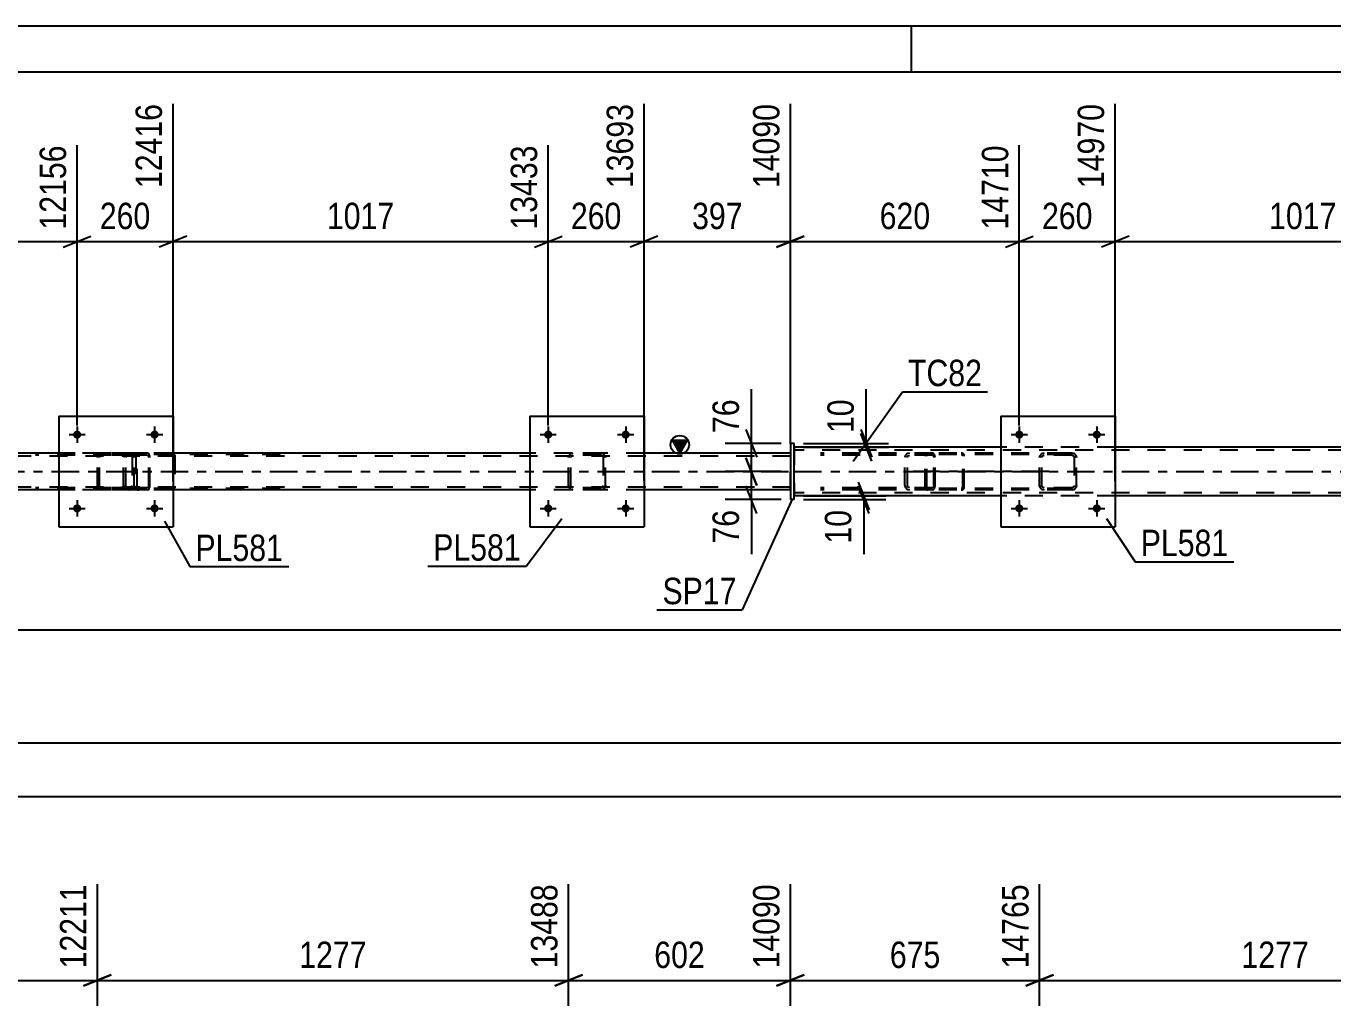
# Model space of a CAD drawing. Header units: millimetres. Extents: x 0 to 841, y 0 to 594.
# Drawn here: x 535 to 676.7, y 488.6 to 594 of the extents above; entities that cross this region are included whole.
import ezdxf

# ---------------------------------------------------------------- set-up
doc = ezdxf.new("R2010")
doc.units = ezdxf.units.MM
doc.linetypes.add('DXK_LINE_DOT2', pattern=[3.9198, 1.9599, -1.9599])
doc.linetypes.add('DXK_LINE_DOT3', pattern=[5.9187, 2.979, -0.9799, 0.9799, -0.9799])
doc.styles.add('Arial Narrow', font='ARIALN.TTF', dxfattribs={"height": 0.2})

# ---------------------------------------------------------------- blocks, each defined once
blk = doc.blocks.new('Unknown-318889060-1133')
at = {"color": 5, "linetype": 'Continuous'}
for p, q in [((841, 594), (0, 594)), ((631, 589), (631, 594)), ((836, 589), (5, 589))]:
    blk.add_line(p, q, dxfattribs=at)
blk = doc.blocks.new('Part-318889060-5951 - 5912')
at = {"color": 2, "linetype": 'Continuous'}
for p, q in [((618.27, 548.73), (617.87, 548.73)), ((617.87, 548.73), (617.87, 542.65)), ((618.27, 542.65), (618.27, 548.73)), ((618.27, 542.65), (617.87, 542.65))]:
    blk.add_line(p, q, dxfattribs=at)
blk = doc.blocks.new('Part-318889060-5919 - 5912')
at = {"linetype": 'Continuous'}
blk.add_hatch(color=2, dxfattribs=at).paths.add_polyline_path([(605.87, 547.69), (605.07, 549.09), (606.67, 549.09)])
at = {"color": 2, "linetype": 'Continuous'}
for p, q in [((605.87, 547.69), (605.07, 549.09)), ((605.07, 549.09), (606.67, 549.09)), ((606.67, 549.09), (605.87, 547.69)), ((538.52, 547.69), (499.84, 547.69)), ((589.6, 547.69), (550.92, 547.69)), ((617.87, 547.69), (602, 547.69)), ((538.52, 543.69), (499.84, 543.69)), ((589.6, 543.69), (550.92, 543.69)), ((617.87, 543.69), (602, 543.69))]:
    blk.add_line(p, q, dxfattribs=at)
at = {"color": 7, "linetype": 'DXK_LINE_DOT2'}
for p, q in [((617.87, 547.37), (111.6, 547.37)), ((550.92, 547.69), (538.52, 547.69)), ((602, 547.69), (589.6, 547.69)), ((617.87, 543.69), (617.87, 547.69)), ((617.87, 544.01), (111.6, 544.01)), ((550.92, 543.69), (538.52, 543.69)), ((602, 543.69), (589.6, 543.69))]:
    blk.add_line(p, q, dxfattribs=at)
at = {"color": 7, "linetype": 'DXK_LINE_DOT3'}
blk.add_line((111.6, 545.69), (617.87, 545.69), dxfattribs=at)
at = {"color": 2, "linetype": 'Continuous'}
blk.add_circle((605.87, 548.59), 1, dxfattribs=at)
blk = doc.blocks.new('Part-318889060-5956 - 5912')
at = {"color": 2, "linetype": 'Continuous'}
for p, q in [((640.68, 548.33), (618.27, 548.33)), ((691.76, 548.33), (653.08, 548.33)), ((716.12, 548.33), (704.16, 548.33)), ((742.84, 548.33), (725.63, 548.33)), ((776.14, 548.33), (755.24, 548.33)), ((640.68, 543.05), (618.27, 543.05)), ((691.76, 543.05), (653.08, 543.05)), ((716.08, 543.05), (704.16, 543.05)), ((742.84, 543.05), (724.86, 543.05)), ((776.14, 543.05), (755.24, 543.05))]:
    blk.add_line(p, q, dxfattribs=at)
at = {"color": 7, "linetype": 'DXK_LINE_DOT2'}
for p, q in [((618.27, 548.33), (618.27, 543.05)), ((776.14, 548.01), (618.27, 548.01)), ((653.08, 548.33), (640.68, 548.33)), ((704.16, 548.33), (691.76, 548.33)), ((725.63, 548.33), (716.12, 548.33)), ((755.24, 548.33), (742.84, 548.33)), ((776.14, 543.05), (776.14, 548.33)), ((776.14, 548.33), (776.14, 548.33)), ((776.14, 548.33), (776.14, 543.05)), ((776.14, 548.33), (776.14, 548.33)), ((776.14, 548.01), (776.14, 548.01)), ((776.14, 543.37), (618.27, 543.37)), ((653.08, 543.05), (640.68, 543.05)), ((704.16, 543.05), (691.76, 543.05)), ((724.86, 543.05), (716.08, 543.05)), ((755.24, 543.05), (742.84, 543.05)), ((776.14, 543.37), (776.14, 543.37)), ((776.14, 543.05), (776.14, 543.05)), ((776.14, 543.05), (776.14, 543.05))]:
    blk.add_line(p, q, dxfattribs=at)
at = {"color": 7, "linetype": 'DXK_LINE_DOT3'}
blk.add_line((618.27, 545.69), (776.14, 545.69), dxfattribs=at)
blk = doc.blocks.new('Bolt-318889060-6042 - 5912')
at = {"linetype": 'Continuous'}
for points in [[(540.96, 541.69, -1), (540.08, 541.69, -1)], [(549.36, 541.69, -1), (548.48, 541.69, -1)]]:
    blk.add_hatch(color=1, dxfattribs=at).paths.add_polyline_path(points)
at = {"color": 1, "linetype": 'Continuous'}
for p, q in [((539.64, 541.69), (541.4, 541.69)), ((540.52, 542.57), (540.52, 540.81)), ((548.04, 541.69), (549.8, 541.69)), ((548.92, 542.57), (548.92, 540.81))]:
    blk.add_line(p, q, dxfattribs=at)
blk = doc.blocks.new('Bolt-318889060-6035 - 5912')
at = {"linetype": 'Continuous'}
for points in [[(643.12, 549.69, -1), (642.24, 549.69, -1)], [(651.52, 549.69, -1), (650.64, 549.69, -1)]]:
    blk.add_hatch(color=1, dxfattribs=at).paths.add_polyline_path(points)
at = {"color": 1, "linetype": 'Continuous'}
for p, q in [((642.68, 550.57), (642.68, 548.81)), ((651.08, 550.57), (651.08, 548.81)), ((641.8, 549.69), (643.56, 549.69)), ((650.2, 549.69), (651.96, 549.69))]:
    blk.add_line(p, q, dxfattribs=at)
blk = doc.blocks.new('Bolt-318889060-6036 - 5912')
at = {"linetype": 'Continuous'}
for points in [[(643.12, 541.69, -1), (642.24, 541.69, -1)], [(651.52, 541.69, -1), (650.64, 541.69, -1)]]:
    blk.add_hatch(color=1, dxfattribs=at).paths.add_polyline_path(points)
at = {"color": 1, "linetype": 'Continuous'}
for p, q in [((641.8, 541.69), (643.56, 541.69)), ((642.68, 542.57), (642.68, 540.81)), ((650.2, 541.69), (651.96, 541.69)), ((651.08, 542.57), (651.08, 540.81))]:
    blk.add_line(p, q, dxfattribs=at)
blk = doc.blocks.new('Bolt-318889060-6037 - 5912')
at = {"linetype": 'Continuous'}
for points in [[(592.04, 549.69, -1), (591.16, 549.69, -1)], [(600.44, 549.69, -1), (599.56, 549.69, -1)]]:
    blk.add_hatch(color=1, dxfattribs=at).paths.add_polyline_path(points)
at = {"color": 1, "linetype": 'Continuous'}
for p, q in [((591.6, 550.57), (591.6, 548.81)), ((600, 550.57), (600, 548.81)), ((590.72, 549.69), (592.48, 549.69)), ((599.12, 549.69), (600.88, 549.69))]:
    blk.add_line(p, q, dxfattribs=at)
blk = doc.blocks.new('Bolt-318889060-6038 - 5912')
at = {"linetype": 'Continuous'}
for points in [[(592.04, 541.69, -1), (591.16, 541.69, -1)], [(600.44, 541.69, -1), (599.56, 541.69, -1)]]:
    blk.add_hatch(color=1, dxfattribs=at).paths.add_polyline_path(points)
at = {"color": 1, "linetype": 'Continuous'}
for p, q in [((590.72, 541.69), (592.48, 541.69)), ((591.6, 542.57), (591.6, 540.81)), ((599.12, 541.69), (600.88, 541.69)), ((600, 542.57), (600, 540.81))]:
    blk.add_line(p, q, dxfattribs=at)
blk = doc.blocks.new('Bolt-318889060-6041 - 5912')
at = {"linetype": 'Continuous'}
for points in [[(540.96, 549.69, -1), (540.08, 549.69, -1)], [(549.36, 549.69, -1), (548.48, 549.69, -1)]]:
    blk.add_hatch(color=1, dxfattribs=at).paths.add_polyline_path(points)
at = {"color": 1, "linetype": 'Continuous'}
for p, q in [((540.52, 550.57), (540.52, 548.81)), ((548.92, 550.57), (548.92, 548.81)), ((539.64, 549.69), (541.4, 549.69)), ((548.04, 549.69), (549.8, 549.69))]:
    blk.add_line(p, q, dxfattribs=at)
blk = doc.blocks.new('Part-318889060-6104 - 5912')
at = {"color": 2, "linetype": 'Continuous'}
for p, q in [((640.68, 551.69), (640.68, 539.69)), ((640.68, 551.69), (653.08, 551.69)), ((653.08, 551.69), (653.08, 539.69)), ((640.68, 539.69), (653.08, 539.69))]:
    blk.add_line(p, q, dxfattribs=at)
blk = doc.blocks.new('Part-318889060-6105 - 5912')
at = {"color": 7, "linetype": 'DXK_LINE_DOT2'}
for p, q in [((644.88, 547.21), (644.92, 547.39)), ((644.92, 547.39), (644.88, 547.21)), ((644.88, 544.17), (644.88, 547.21)), ((645.12, 547.21), (645.14, 547.3)), ((645.12, 544.17), (645.12, 547.21)), ((645.14, 547.3), (645.19, 547.38)), ((645.18, 547.65), (645.36, 547.69)), ((645.36, 547.69), (645.18, 547.65)), ((645.19, 547.38), (645.27, 547.43)), ((645.27, 547.43), (645.36, 547.45)), ((648.4, 547.69), (645.36, 547.69)), ((648.4, 547.45), (645.36, 547.45)), ((648.4, 547.69), (648.59, 547.65)), ((648.59, 547.65), (648.4, 547.69)), ((648.4, 547.45), (648.49, 547.43)), ((648.49, 547.43), (648.57, 547.38)), ((648.57, 547.38), (648.62, 547.3)), ((648.62, 547.3), (648.64, 547.21)), ((648.64, 547.21), (648.64, 544.17)), ((648.85, 547.39), (648.88, 547.21)), ((648.88, 547.21), (648.85, 547.39)), ((648.88, 544.17), (648.88, 547.21)), ((644.92, 543.99), (644.88, 544.17)), ((644.88, 544.17), (644.92, 543.99)), ((645.14, 544.08), (645.12, 544.17)), ((648.64, 544.17), (648.62, 544.08)), ((648.88, 544.17), (648.85, 543.99)), ((648.85, 543.99), (648.88, 544.17)), ((645.19, 544), (645.14, 544.08)), ((645.36, 543.69), (645.18, 543.73)), ((645.18, 543.73), (645.36, 543.69)), ((645.27, 543.95), (645.19, 544)), ((645.36, 543.93), (645.27, 543.95)), ((648.4, 543.93), (645.36, 543.93)), ((648.4, 543.69), (645.36, 543.69)), ((648.49, 543.95), (648.4, 543.93)), ((648.59, 543.73), (648.4, 543.69)), ((648.4, 543.69), (648.59, 543.73)), ((648.57, 544), (648.49, 543.95)), ((648.62, 544.08), (648.57, 544))]:
    blk.add_line(p, q, dxfattribs=at)
at = {"color": 7, "linetype": 'DXK_LINE_DOT3'}
blk.add_line((646.88, 545.69), (646.88, 545.69), dxfattribs=at)
at = {"color": 7, "linetype": 'DXK_LINE_DOT2'}
for centre, start, end in [((645.36, 547.21), 112.5, 157.5), ((645.36, 547.21), 112.5, 157.5), ((648.4, 547.21), 22.5, 67.5), ((648.4, 547.21), 22.5, 67.5), ((645.36, 544.17), 202.5, 247.5), ((645.36, 544.17), 202.5, 247.5), ((648.4, 544.17), 292.5, 337.5), ((648.4, 544.17), 292.5, 337.5)]:
    blk.add_arc(centre, 0.48, start, end, dxfattribs=at)
blk = doc.blocks.new('Part-318889060-6110 - 5912')
at = {"color": 2, "linetype": 'Continuous'}
for p, q in [((589.6, 551.69), (589.6, 539.69)), ((589.6, 551.69), (602, 551.69)), ((602, 551.69), (602, 539.69)), ((589.6, 539.69), (602, 539.69))]:
    blk.add_line(p, q, dxfattribs=at)
blk = doc.blocks.new('Part-318889060-6111 - 5912')
at = {"color": 7, "linetype": 'DXK_LINE_DOT2'}
for p, q in [((593.8, 547.21), (593.84, 547.39)), ((593.84, 547.39), (593.8, 547.21)), ((593.8, 544.17), (593.8, 547.21)), ((594.04, 547.21), (594.06, 547.3)), ((594.04, 544.17), (594.04, 547.21)), ((594.06, 547.3), (594.11, 547.38)), ((594.1, 547.65), (594.28, 547.69)), ((594.28, 547.69), (594.1, 547.65)), ((594.11, 547.38), (594.19, 547.43)), ((594.19, 547.43), (594.28, 547.45)), ((597.32, 547.69), (594.28, 547.69)), ((597.32, 547.45), (594.28, 547.45)), ((597.32, 547.69), (597.51, 547.65)), ((597.51, 547.65), (597.32, 547.69)), ((597.32, 547.45), (597.41, 547.43)), ((597.41, 547.43), (597.49, 547.38)), ((597.49, 547.38), (597.54, 547.3)), ((597.54, 547.3), (597.56, 547.21)), ((597.56, 547.21), (597.56, 544.17)), ((597.76, 547.39), (597.8, 547.21)), ((597.8, 547.21), (597.76, 547.39)), ((597.8, 544.17), (597.8, 547.21)), ((593.84, 543.99), (593.8, 544.17)), ((593.8, 544.17), (593.84, 543.99)), ((594.06, 544.08), (594.04, 544.17)), ((597.56, 544.17), (597.54, 544.08)), ((597.8, 544.17), (597.76, 543.99)), ((597.76, 543.99), (597.8, 544.17)), ((594.11, 544), (594.06, 544.08)), ((594.28, 543.69), (594.1, 543.73)), ((594.1, 543.73), (594.28, 543.69)), ((594.19, 543.95), (594.11, 544)), ((594.28, 543.93), (594.19, 543.95)), ((597.32, 543.93), (594.28, 543.93)), ((597.32, 543.69), (594.28, 543.69)), ((597.41, 543.95), (597.32, 543.93)), ((597.51, 543.73), (597.32, 543.69)), ((597.32, 543.69), (597.51, 543.73)), ((597.49, 544), (597.41, 543.95)), ((597.54, 544.08), (597.49, 544))]:
    blk.add_line(p, q, dxfattribs=at)
at = {"color": 7, "linetype": 'DXK_LINE_DOT3'}
blk.add_line((595.8, 545.69), (595.8, 545.69), dxfattribs=at)
at = {"color": 7, "linetype": 'DXK_LINE_DOT2'}
for centre, start, end in [((594.28, 547.21), 112.5, 157.5), ((594.28, 547.21), 112.5, 157.5), ((597.32, 547.21), 22.5, 67.5), ((597.32, 547.21), 22.5, 67.5), ((594.28, 544.17), 202.5, 247.5), ((594.28, 544.17), 202.5, 247.5), ((597.32, 544.17), 292.5, 337.5), ((597.32, 544.17), 292.5, 337.5)]:
    blk.add_arc(centre, 0.48, start, end, dxfattribs=at)
blk = doc.blocks.new('Part-318889060-6122 - 5912')
at = {"color": 2, "linetype": 'Continuous'}
for p, q in [((538.52, 551.69), (538.52, 539.69)), ((538.52, 551.69), (550.92, 551.69)), ((550.92, 551.69), (550.92, 539.69)), ((538.52, 539.69), (550.92, 539.69))]:
    blk.add_line(p, q, dxfattribs=at)
blk = doc.blocks.new('Part-318889060-6123 - 5912')
at = {"color": 7, "linetype": 'DXK_LINE_DOT2'}
for p, q in [((542.72, 547.21), (542.76, 547.39)), ((542.76, 547.39), (542.72, 547.21)), ((542.72, 544.17), (542.72, 547.21)), ((542.96, 547.21), (542.98, 547.3)), ((542.96, 544.17), (542.96, 547.21)), ((542.98, 547.3), (543.03, 547.38)), ((543.02, 547.65), (543.2, 547.69)), ((543.2, 547.69), (543.02, 547.65)), ((543.03, 547.38), (543.11, 547.43)), ((543.11, 547.43), (543.2, 547.45)), ((546.24, 547.69), (543.2, 547.69)), ((546.24, 547.45), (543.2, 547.45)), ((546.24, 547.69), (546.42, 547.65)), ((546.42, 547.65), (546.24, 547.69)), ((546.24, 547.45), (546.33, 547.43)), ((546.33, 547.43), (546.41, 547.38)), ((546.41, 547.38), (546.46, 547.3)), ((546.46, 547.3), (546.48, 547.21)), ((546.48, 547.21), (546.48, 544.17)), ((546.68, 547.39), (546.72, 547.21)), ((546.72, 547.21), (546.68, 547.39)), ((546.72, 544.17), (546.72, 547.21)), ((542.76, 543.99), (542.72, 544.17)), ((542.72, 544.17), (542.76, 543.99)), ((542.98, 544.08), (542.96, 544.17)), ((546.48, 544.17), (546.46, 544.08)), ((546.72, 544.17), (546.68, 543.99)), ((546.68, 543.99), (546.72, 544.17)), ((543.03, 544), (542.98, 544.08)), ((543.2, 543.69), (543.02, 543.73)), ((543.02, 543.73), (543.2, 543.69)), ((543.11, 543.95), (543.03, 544)), ((543.2, 543.93), (543.11, 543.95)), ((546.24, 543.93), (543.2, 543.93)), ((546.24, 543.69), (543.2, 543.69)), ((546.33, 543.95), (546.24, 543.93)), ((546.42, 543.73), (546.24, 543.69)), ((546.24, 543.69), (546.42, 543.73)), ((546.41, 544), (546.33, 543.95)), ((546.46, 544.08), (546.41, 544))]:
    blk.add_line(p, q, dxfattribs=at)
at = {"color": 7, "linetype": 'DXK_LINE_DOT3'}
blk.add_line((544.72, 545.69), (544.72, 545.69), dxfattribs=at)
at = {"color": 7, "linetype": 'DXK_LINE_DOT2'}
for centre, start, end in [((543.2, 547.21), 112.5, 157.5), ((543.2, 547.21), 112.5, 157.5), ((546.24, 547.21), 22.5, 67.5), ((546.24, 547.21), 22.5, 67.5), ((543.2, 544.17), 202.5, 247.5), ((543.2, 544.17), 202.5, 247.5), ((546.24, 544.17), 292.5, 337.5), ((546.24, 544.17), 292.5, 337.5)]:
    blk.add_arc(centre, 0.48, start, end, dxfattribs=at)
blk = doc.blocks.new('Part-318889060-6154 - 5912')
at = {"color": 7, "linetype": 'DXK_LINE_DOT2'}
for p, q in [((548.14, 547.69), (535.99, 547.69)), ((548.14, 547.45), (535.99, 547.45)), ((545.58, 547.35), (545.55, 547.21)), ((545.55, 544.17), (545.55, 547.21)), ((545.59, 547.4), (545.58, 547.35)), ((545.8, 547.21), (545.82, 547.3)), ((545.8, 544.17), (545.8, 547.21)), ((545.82, 547.3), (545.87, 547.38)), ((546.05, 547.69), (545.86, 547.66)), ((545.87, 547.38), (545.96, 547.43)), ((545.96, 547.43), (546.05, 547.45)), ((546.87, 547.69), (546.87, 547.45)), ((548.25, 547.66), (548.14, 547.69)), ((548.14, 547.45), (548.19, 547.43)), ((548.19, 547.43), (548.24, 547.38)), ((548.24, 547.38), (548.27, 547.3)), ((548.33, 547.55), (548.25, 547.66)), ((548.27, 547.3), (548.28, 547.21)), ((548.28, 544.17), (548.28, 547.21)), ((548.39, 547.4), (548.33, 547.55)), ((548.41, 547.21), (548.39, 547.4)), ((548.41, 544.17), (548.41, 547.21)), ((545.55, 544.17), (545.59, 543.99)), ((545.82, 544.08), (545.8, 544.17)), ((548.28, 544.17), (548.27, 544.08)), ((548.39, 543.99), (548.41, 544.17)), ((548.14, 543.93), (535.99, 543.93)), ((548.14, 543.69), (535.99, 543.69)), ((545.87, 544), (545.82, 544.08)), ((545.86, 543.73), (546.05, 543.69)), ((545.96, 543.95), (545.87, 544)), ((546.05, 543.93), (545.96, 543.95)), ((546.87, 543.69), (546.87, 543.93)), ((548.19, 543.95), (548.14, 543.93)), ((548.14, 543.69), (548.25, 543.73)), ((548.24, 544), (548.19, 543.95)), ((548.27, 544.08), (548.24, 544)), ((548.25, 543.73), (548.33, 543.83)), ((548.33, 543.83), (548.39, 543.99))]:
    blk.add_line(p, q, dxfattribs=at)
for centre, start, end in [((546.04, 547.2), 111.1941, 156.1506), ((546.04, 544.19), 203.8494, 248.8059)]:
    blk.add_arc(centre, 0.492, start, end, dxfattribs=at)
blk = doc.blocks.new('Part-318889060-6155 - 5912')
at = {"color": 7, "linetype": 'DXK_LINE_DOT2'}
for p, q in [((633.28, 547.69), (621.12, 547.69)), ((633.28, 547.45), (621.12, 547.45)), ((630.32, 547.4), (630.28, 547.21)), ((630.28, 544.17), (630.28, 547.21)), ((630.54, 547.21), (630.55, 547.3)), ((630.54, 544.17), (630.54, 547.21)), ((630.55, 547.3), (630.61, 547.38)), ((630.79, 547.69), (630.59, 547.66)), ((630.61, 547.38), (630.69, 547.43)), ((630.69, 547.43), (630.79, 547.45)), ((632.47, 547.45), (632.47, 547.69)), ((633.38, 547.66), (633.28, 547.69)), ((633.28, 547.45), (633.33, 547.43)), ((633.33, 547.43), (633.37, 547.38)), ((633.37, 547.38), (633.4, 547.3)), ((633.47, 547.55), (633.38, 547.66)), ((633.4, 547.3), (633.41, 547.21)), ((633.41, 544.17), (633.41, 547.21)), ((633.53, 547.4), (633.47, 547.55)), ((633.55, 547.21), (633.53, 547.4)), ((633.55, 544.17), (633.55, 547.21)), ((630.28, 544.17), (630.32, 543.99)), ((630.55, 544.08), (630.54, 544.17)), ((633.41, 544.17), (633.4, 544.08)), ((633.53, 543.99), (633.55, 544.17)), ((633.28, 543.93), (621.12, 543.93)), ((633.28, 543.69), (621.12, 543.69)), ((630.61, 544), (630.55, 544.08)), ((630.59, 543.73), (630.79, 543.69)), ((630.69, 543.95), (630.61, 544)), ((630.79, 543.93), (630.69, 543.95)), ((632.47, 543.69), (632.47, 543.93)), ((633.33, 543.95), (633.28, 543.93)), ((633.28, 543.69), (633.38, 543.73)), ((633.37, 544), (633.33, 543.95)), ((633.4, 544.08), (633.37, 544)), ((633.38, 543.73), (633.47, 543.83)), ((633.47, 543.83), (633.53, 543.99))]:
    blk.add_line(p, q, dxfattribs=at)
for centre, start, end in [((630.77, 547.2), 111.1941, 156.1506), ((630.77, 544.19), 203.8494, 248.8059)]:
    blk.add_arc(centre, 0.492, start, end, dxfattribs=at)
blk = doc.blocks.new('Part-318889060-6182 - 5912')
at = {"color": 7, "linetype": 'DXK_LINE_DOT2'}
for p, q in [((632.49, 547.49), (632.47, 547.37)), ((632.47, 544.01), (632.47, 547.37)), ((632.64, 547.37), (632.65, 547.43)), ((632.64, 544.01), (632.64, 547.37)), ((632.65, 547.43), (632.69, 547.49)), ((632.81, 547.69), (632.68, 547.67)), ((632.69, 547.49), (632.74, 547.52)), ((632.74, 547.52), (632.81, 547.53)), ((647.67, 547.69), (632.81, 547.69)), ((647.67, 547.53), (632.81, 547.53)), ((636.51, 547.67), (636.38, 547.69)), ((636.38, 547.53), (636.45, 547.52)), ((636.45, 547.52), (636.5, 547.49)), ((636.5, 547.49), (636.54, 547.43)), ((636.54, 547.43), (636.55, 547.37)), ((636.55, 544.01), (636.55, 547.37)), ((636.72, 547.37), (636.7, 547.49)), ((636.72, 544.01), (636.72, 547.37)), ((632.47, 544.01), (632.49, 543.89)), ((632.65, 543.95), (632.64, 544.01)), ((632.69, 543.9), (632.65, 543.95)), ((632.68, 543.72), (632.81, 543.69)), ((632.74, 543.86), (632.69, 543.9)), ((632.81, 543.85), (632.74, 543.86)), ((647.67, 543.85), (632.81, 543.85)), ((647.67, 543.69), (632.81, 543.69)), ((636.45, 543.86), (636.38, 543.85)), ((636.38, 543.69), (636.51, 543.72)), ((636.5, 543.9), (636.45, 543.86)), ((636.54, 543.95), (636.5, 543.9)), ((636.55, 544.01), (636.54, 543.95)), ((636.7, 543.89), (636.72, 544.01))]:
    blk.add_line(p, q, dxfattribs=at)
at = {"color": 7, "linetype": 'DXK_LINE_DOT3'}
blk.add_line((645.88, 545.69), (631.18, 545.69), dxfattribs=at)
at = {"color": 7, "linetype": 'DXK_LINE_DOT2'}
for centre, start, end in [((632.79, 547.36), 110.7584, 155.6801), ((636.4, 547.36), 24.3199, 69.2416), ((632.79, 544.03), 204.3199, 249.2416), ((636.4, 544.03), 290.7584, 335.6801)]:
    blk.add_arc(centre, 0.331, start, end, dxfattribs=at)
blk = doc.blocks.new('Part-318889060-6183 - 5912')
at = {"color": 7, "linetype": 'DXK_LINE_DOT2'}
for p, q in [((546.89, 547.49), (546.87, 547.37)), ((546.87, 547.37), (546.87, 544.01)), ((547.04, 547.37), (547.05, 547.43)), ((547.04, 544.01), (547.04, 547.37)), ((547.05, 547.43), (547.09, 547.49)), ((547.21, 547.69), (547.08, 547.67)), ((547.09, 547.49), (547.14, 547.52)), ((547.14, 547.52), (547.21, 547.53)), ((562.54, 547.69), (547.21, 547.69)), ((562.54, 547.53), (547.21, 547.53)), ((550.91, 547.67), (550.78, 547.69)), ((550.78, 547.53), (550.85, 547.52)), ((550.85, 547.52), (550.9, 547.49)), ((550.9, 547.49), (550.94, 547.43)), ((550.94, 547.43), (550.95, 547.37)), ((550.95, 547.37), (550.95, 544.01)), ((551.12, 547.37), (551.1, 547.49)), ((551.12, 547.37), (551.12, 544.01)), ((546.87, 544.01), (546.89, 543.89)), ((547.05, 543.95), (547.04, 544.01)), ((547.09, 543.9), (547.05, 543.95)), ((547.08, 543.72), (547.21, 543.69)), ((547.14, 543.86), (547.09, 543.9)), ((547.21, 543.85), (547.14, 543.86)), ((562.54, 543.85), (547.21, 543.85)), ((562.54, 543.69), (547.21, 543.69)), ((550.85, 543.86), (550.78, 543.85)), ((550.78, 543.69), (550.91, 543.72)), ((550.9, 543.9), (550.85, 543.86)), ((550.94, 543.95), (550.9, 543.9)), ((550.95, 544.01), (550.94, 543.95)), ((551.1, 543.89), (551.12, 544.01))]:
    blk.add_line(p, q, dxfattribs=at)
for centre, start, end in [((547.19, 547.36), 110.7583, 155.68), ((550.8, 547.36), 24.32, 69.2417), ((547.19, 544.03), 204.32, 249.2417), ((550.8, 544.03), 290.7583, 335.68)]:
    blk.add_arc(centre, 0.331, start, end, dxfattribs=at)
blk = doc.blocks.new('StraightDimension-318889060-11786 - 5912')
at = {"color": 7, "linetype": 'Continuous'}
for p, q in [((499.84, 548.69), (499.84, 585.57)), ((540.52, 550.69), (540.52, 581.07)), ((501.34, 571.23), (498.34, 570.03)), ((539.02, 570.03), (542.02, 571.23)), ((499.84, 570.63), (540.52, 570.63))]:
    blk.add_line(p, q, dxfattribs=at)
at = {"color": 0}
blk.add_wipeout([(524.44, 571.38), (524.44, 575.58), (515.92, 575.58), (515.92, 571.38)], dxfattribs=at)
at = {"color": 3, "style": 'Arial Narrow'}
blk.add_text('1017', height=2.863, dxfattribs=at).set_placement((516.52, 571.98))
at = {"color": 0, "linetype": 'Continuous'}
blk.add_wipeout([(539.92, 581.67), (535.72, 581.67), (535.72, 571.33), (539.92, 571.33)], dxfattribs=at)
at = {"color": 3, "linetype": 'Continuous', "style": 'Arial Narrow'}
blk.add_text('12156', height=2.863, rotation=90.0002, dxfattribs=at).set_placement((539.32, 571.93))
blk = doc.blocks.new('StraightDimension-318889060-6231 - 5912')
at = {"color": 7, "linetype": 'Continuous'}
for p, q in [((625.21, 544.55), (626.41, 541.55)), ((626.41, 541.15), (625.21, 544.15)), ((619.27, 543.05), (628.21, 543.05)), ((625.81, 542.65), (625.81, 543.05)), ((619.27, 542.65), (628.21, 542.65)), ((625.81, 542.65), (625.81, 536.74)), ((625.81, 542.65), (625.81, 536.74))]:
    blk.add_line(p, q, dxfattribs=at)
at = {"color": 0}
blk.add_wipeout([(625.06, 542.13), (620.86, 542.13), (620.86, 537.27), (625.06, 537.27)], dxfattribs=at)
at = {"color": 3, "style": 'Arial Narrow'}
blk.add_text('10', height=2.863, rotation=90.0002, dxfattribs=at).set_placement((624.46, 537.87))
blk = doc.blocks.new('StraightDimension-318889060-6193 - 5912')
at = {"color": 7, "linetype": 'Continuous'}
for p, q in [((613.03, 547.19), (614.23, 544.19)), ((616.87, 545.69), (610.78, 545.69)), ((613.63, 542.65), (613.63, 545.69)), ((614.23, 541.15), (613.03, 544.15)), ((616.87, 542.65), (610.78, 542.65)), ((613.63, 542.65), (613.63, 536.74)), ((613.63, 542.65), (613.63, 536.74))]:
    blk.add_line(p, q, dxfattribs=at)
at = {"color": 0}
blk.add_wipeout([(612.88, 542.13), (608.68, 542.13), (608.68, 537.27), (612.88, 537.27)], dxfattribs=at)
at = {"color": 3, "style": 'Arial Narrow'}
blk.add_text('76', height=2.863, rotation=90.0002, dxfattribs=at).set_placement((612.28, 537.87))
blk = doc.blocks.new('StraightDimension-318889060-6206 - 5912')
at = {"color": 7, "linetype": 'Continuous'}
for p, q in [((613.63, 548.73), (613.63, 554.64)), ((613.63, 548.73), (613.63, 554.64)), ((613.03, 550.23), (614.23, 547.23)), ((616.87, 548.73), (610.78, 548.73)), ((613.63, 545.69), (613.63, 548.73)), ((614.23, 544.19), (613.03, 547.19)), ((616.87, 545.69), (610.78, 545.69))]:
    blk.add_line(p, q, dxfattribs=at)
at = {"color": 0}
blk.add_wipeout([(612.88, 554.11), (608.68, 554.11), (608.68, 549.26), (612.88, 549.26)], dxfattribs=at)
at = {"color": 3, "style": 'Arial Narrow'}
blk.add_text('76', height=2.863, rotation=90.0002, dxfattribs=at).set_placement((612.28, 549.86))
blk = doc.blocks.new('StraightDimension-318889060-6220 - 5912')
at = {"color": 7, "linetype": 'Continuous'}
for p, q in [((626.08, 548.73), (626.08, 554.64)), ((626.08, 548.73), (626.08, 554.64)), ((625.48, 550.23), (626.68, 547.23)), ((626.68, 546.83), (625.48, 549.83)), ((619.27, 548.73), (628.48, 548.73)), ((626.08, 548.33), (626.08, 548.73)), ((619.27, 548.33), (628.48, 548.33))]:
    blk.add_line(p, q, dxfattribs=at)
at = {"color": 0}
blk.add_wipeout([(625.33, 554.11), (621.13, 554.11), (621.13, 549.26), (625.33, 549.26)], dxfattribs=at)
at = {"color": 3, "style": 'Arial Narrow'}
blk.add_text('10', height=2.863, rotation=90.0002, dxfattribs=at).set_placement((624.73, 549.86))
blk = doc.blocks.new('StraightDimension-318889060-6868 - 5912')
at = {"color": 7, "linetype": 'Continuous'}
blk.add_line((69.68, 516.27), (776.14, 516.27), dxfattribs=at)
blk = doc.blocks.new('StraightDimension-318889060-6889 - 5912')
at = {"color": 7, "linetype": 'Continuous'}
blk.add_line((69.04, 510.44), (776.78, 510.44), dxfattribs=at)
blk = doc.blocks.new('StraightDimension-318889060-6937 - 5912')
at = {"color": 7, "linetype": 'Continuous'}
blk.add_line((69.68, 528.52), (719.68, 528.52), dxfattribs=at)
blk = doc.blocks.new('StraightDimension-318889060-11779 - 5912')
at = {"color": 7, "linetype": 'Continuous'}
for p, q in [((653.08, 544.69), (653.08, 585.57)), ((693.76, 550.69), (693.76, 581.07)), ((654.58, 571.23), (651.58, 570.03)), ((692.26, 570.03), (695.26, 571.23)), ((653.08, 570.63), (693.76, 570.63))]:
    blk.add_line(p, q, dxfattribs=at)
at = {"color": 0}
blk.add_wipeout([(677.68, 571.38), (677.68, 575.58), (669.17, 575.58), (669.17, 571.38)], dxfattribs=at)
at = {"color": 3, "style": 'Arial Narrow'}
blk.add_text('1017', height=2.863, dxfattribs=at).set_placement((669.77, 571.98))
at = {"color": 0, "linetype": 'Continuous'}
blk.add_wipeout([(693.16, 581.67), (688.96, 581.67), (688.96, 571.33), (693.16, 571.33)], dxfattribs=at)
at = {"color": 3, "linetype": 'Continuous', "style": 'Arial Narrow'}
blk.add_text('15987', height=2.863, rotation=90.0002, dxfattribs=at).set_placement((692.56, 571.93))
blk = doc.blocks.new('StraightDimension-318889060-11780 - 5912')
at = {"color": 7, "linetype": 'Continuous'}
for p, q in [((653.08, 544.69), (653.08, 585.57)), ((642.68, 550.69), (642.68, 581.07)), ((641.18, 570.03), (644.18, 571.23)), ((654.58, 571.23), (651.58, 570.03)), ((642.68, 570.63), (653.08, 570.63))]:
    blk.add_line(p, q, dxfattribs=at)
at = {"color": 0}
blk.add_wipeout([(651.22, 571.38), (651.22, 575.58), (644.54, 575.58), (644.54, 571.38)], dxfattribs=at)
at = {"color": 3, "style": 'Arial Narrow'}
blk.add_text('260', height=2.863, dxfattribs=at).set_placement((645.14, 571.98))
at = {"color": 0, "linetype": 'Continuous'}
blk.add_wipeout([(652.48, 586.17), (648.28, 586.17), (648.28, 575.83), (652.48, 575.83)], dxfattribs=at)
at = {"color": 3, "linetype": 'Continuous', "style": 'Arial Narrow'}
blk.add_text('14970', height=2.863, rotation=90.0002, dxfattribs=at).set_placement((651.88, 576.43))
blk = doc.blocks.new('StraightDimension-318889060-11781 - 5912')
at = {"color": 7, "linetype": 'Continuous'}
for p, q in [((617.87, 548.69), (617.87, 585.57)), ((642.68, 550.69), (642.68, 581.07)), ((619.37, 571.23), (616.37, 570.03)), ((641.18, 570.03), (644.18, 571.23)), ((617.87, 570.63), (642.68, 570.63))]:
    blk.add_line(p, q, dxfattribs=at)
at = {"color": 0}
blk.add_wipeout([(633.62, 571.38), (633.62, 575.58), (626.94, 575.58), (626.94, 571.38)], dxfattribs=at)
at = {"color": 3, "style": 'Arial Narrow'}
blk.add_text('620', height=2.863, dxfattribs=at).set_placement((627.54, 571.98))
at = {"color": 0, "linetype": 'Continuous'}
blk.add_wipeout([(642.08, 581.67), (637.88, 581.67), (637.88, 571.33), (642.08, 571.33)], dxfattribs=at)
at = {"color": 3, "linetype": 'Continuous', "style": 'Arial Narrow'}
blk.add_text('14710', height=2.863, rotation=90.0002, dxfattribs=at).set_placement((641.48, 571.93))
blk = doc.blocks.new('StraightDimension-318889060-11782 - 5912')
at = {"color": 7, "linetype": 'Continuous'}
for p, q in [((602, 544.69), (602, 585.57)), ((617.87, 548.69), (617.87, 585.57)), ((603.5, 571.23), (600.5, 570.03)), ((616.37, 570.03), (619.37, 571.23)), ((602, 570.63), (617.87, 570.63))]:
    blk.add_line(p, q, dxfattribs=at)
at = {"color": 0}
blk.add_wipeout([(613.28, 571.38), (613.28, 575.58), (606.6, 575.58), (606.6, 571.38)], dxfattribs=at)
at = {"color": 3, "style": 'Arial Narrow'}
blk.add_text('397', height=2.863, dxfattribs=at).set_placement((607.2, 571.98))
at = {"color": 0, "linetype": 'Continuous'}
blk.add_wipeout([(617.27, 586.17), (613.07, 586.17), (613.07, 575.83), (617.27, 575.83)], dxfattribs=at)
at = {"color": 3, "linetype": 'Continuous', "style": 'Arial Narrow'}
blk.add_text('14090', height=2.863, rotation=90.0002, dxfattribs=at).set_placement((616.67, 576.43))
blk = doc.blocks.new('StraightDimension-318889060-11783 - 5912')
at = {"color": 7, "linetype": 'Continuous'}
for p, q in [((602, 544.69), (602, 585.57)), ((591.6, 550.69), (591.6, 581.07)), ((590.1, 570.03), (593.1, 571.23)), ((603.5, 571.23), (600.5, 570.03)), ((591.6, 570.63), (602, 570.63))]:
    blk.add_line(p, q, dxfattribs=at)
at = {"color": 0}
blk.add_wipeout([(600.14, 571.38), (600.14, 575.58), (593.46, 575.58), (593.46, 571.38)], dxfattribs=at)
at = {"color": 3, "style": 'Arial Narrow'}
blk.add_text('260', height=2.863, dxfattribs=at).set_placement((594.06, 571.98))
at = {"color": 0, "linetype": 'Continuous'}
blk.add_wipeout([(601.4, 586.17), (597.2, 586.17), (597.2, 575.83), (601.4, 575.83)], dxfattribs=at)
at = {"color": 3, "linetype": 'Continuous', "style": 'Arial Narrow'}
blk.add_text('13693', height=2.863, rotation=90.0002, dxfattribs=at).set_placement((600.8, 576.43))
blk = doc.blocks.new('StraightDimension-318889060-11784 - 5912')
at = {"color": 7, "linetype": 'Continuous'}
for p, q in [((550.92, 544.69), (550.92, 585.57)), ((591.6, 550.69), (591.6, 581.07)), ((552.42, 571.23), (549.42, 570.03)), ((590.1, 570.03), (593.1, 571.23)), ((550.92, 570.63), (591.6, 570.63))]:
    blk.add_line(p, q, dxfattribs=at)
at = {"color": 0}
blk.add_wipeout([(575.52, 571.38), (575.52, 575.58), (567, 575.58), (567, 571.38)], dxfattribs=at)
at = {"color": 3, "style": 'Arial Narrow'}
blk.add_text('1017', height=2.863, dxfattribs=at).set_placement((567.6, 571.98))
at = {"color": 0, "linetype": 'Continuous'}
blk.add_wipeout([(591, 581.67), (586.8, 581.67), (586.8, 571.33), (591, 571.33)], dxfattribs=at)
at = {"color": 3, "linetype": 'Continuous', "style": 'Arial Narrow'}
blk.add_text('13433', height=2.863, rotation=90.0002, dxfattribs=at).set_placement((590.4, 571.93))
blk = doc.blocks.new('StraightDimension-318889060-11785 - 5912')
at = {"color": 7, "linetype": 'Continuous'}
for p, q in [((550.92, 544.69), (550.92, 585.57)), ((540.52, 550.69), (540.52, 581.07)), ((539.02, 570.03), (542.02, 571.23)), ((552.42, 571.23), (549.42, 570.03)), ((540.52, 570.63), (550.92, 570.63))]:
    blk.add_line(p, q, dxfattribs=at)
at = {"color": 0}
blk.add_wipeout([(549.06, 571.38), (549.06, 575.58), (542.38, 575.58), (542.38, 571.38)], dxfattribs=at)
at = {"color": 3, "style": 'Arial Narrow'}
blk.add_text('260', height=2.863, dxfattribs=at).set_placement((542.98, 571.98))
at = {"color": 0, "linetype": 'Continuous'}
blk.add_wipeout([(550.32, 586.17), (546.12, 586.17), (546.12, 575.83), (550.32, 575.83)], dxfattribs=at)
at = {"color": 3, "linetype": 'Continuous', "style": 'Arial Narrow'}
blk.add_text('12416', height=2.863, rotation=90.0002, dxfattribs=at).set_placement((549.72, 576.43))
blk = doc.blocks.new('StraightDimension-318889060-10374 - 3929')
at = {"color": 7, "linetype": 'Continuous'}
for p, q in [((593.8, 454.62), (593.8, 500.93)), ((617.87, 446.78), (617.87, 500.93)), ((595.3, 491.09), (592.3, 489.89)), ((593.8, 490.49), (617.87, 490.49)), ((616.37, 489.89), (619.37, 491.09))]:
    blk.add_line(p, q, dxfattribs=at)
at = {"color": 0}
blk.add_wipeout([(609.18, 491.24), (609.18, 495.44), (602.5, 495.44), (602.5, 491.24)], dxfattribs=at)
at = {"color": 3, "style": 'Arial Narrow'}
blk.add_text('602', height=2.863, dxfattribs=at).set_placement((603.1, 491.84))
at = {"color": 0, "linetype": 'Continuous'}
blk.add_wipeout([(617.27, 501.53), (613.07, 501.53), (613.07, 491.19), (617.27, 491.19)], dxfattribs=at)
at = {"color": 3, "linetype": 'Continuous', "style": 'Arial Narrow'}
blk.add_text('14090', height=2.863, rotation=90.0002, dxfattribs=at).set_placement((616.67, 491.79))
blk = doc.blocks.new('StraightDimension-318889060-10372 - 3929')
at = {"color": 7, "linetype": 'Continuous'}
for p, q in [((644.88, 454.62), (644.88, 500.93)), ((695.96, 454.62), (695.96, 500.93)), ((646.38, 491.09), (643.38, 489.89)), ((644.88, 490.49), (695.96, 490.49)), ((694.46, 489.89), (697.46, 491.09))]:
    blk.add_line(p, q, dxfattribs=at)
at = {"color": 0}
blk.add_wipeout([(674.68, 491.24), (674.68, 495.44), (666.17, 495.44), (666.17, 491.24)], dxfattribs=at)
at = {"color": 3, "style": 'Arial Narrow'}
blk.add_text('1277', height=2.863, dxfattribs=at).set_placement((666.77, 491.84))
at = {"color": 0, "linetype": 'Continuous'}
blk.add_wipeout([(695.36, 501.53), (691.16, 501.53), (691.16, 491.19), (695.36, 491.19)], dxfattribs=at)
at = {"color": 3, "linetype": 'Continuous', "style": 'Arial Narrow'}
blk.add_text('16042', height=2.863, rotation=90.0002, dxfattribs=at).set_placement((694.76, 491.79))
blk = doc.blocks.new('StraightDimension-318889060-10375 - 3929')
at = {"color": 7, "linetype": 'Continuous'}
for p, q in [((542.72, 454.62), (542.72, 500.93)), ((593.8, 454.62), (593.8, 500.93)), ((544.22, 491.09), (541.22, 489.89)), ((542.72, 490.49), (593.8, 490.49)), ((592.3, 489.89), (595.3, 491.09))]:
    blk.add_line(p, q, dxfattribs=at)
at = {"color": 0}
blk.add_wipeout([(572.52, 491.24), (572.52, 495.44), (564, 495.44), (564, 491.24)], dxfattribs=at)
at = {"color": 3, "style": 'Arial Narrow'}
blk.add_text('1277', height=2.863, dxfattribs=at).set_placement((564.6, 491.84))
at = {"color": 0, "linetype": 'Continuous'}
blk.add_wipeout([(593.2, 501.53), (589, 501.53), (589, 491.19), (593.2, 491.19)], dxfattribs=at)
at = {"color": 3, "linetype": 'Continuous', "style": 'Arial Narrow'}
blk.add_text('13488', height=2.863, rotation=90.0002, dxfattribs=at).set_placement((592.6, 491.79))
blk = doc.blocks.new('StraightDimension-318889060-10373 - 3929')
at = {"color": 7, "linetype": 'Continuous'}
for p, q in [((617.87, 446.78), (617.87, 500.93)), ((644.88, 454.62), (644.88, 500.93)), ((619.37, 491.09), (616.37, 489.89)), ((617.87, 490.49), (644.88, 490.49)), ((643.38, 489.89), (646.38, 491.09))]:
    blk.add_line(p, q, dxfattribs=at)
at = {"color": 0}
blk.add_wipeout([(634.72, 491.24), (634.72, 495.44), (628.04, 495.44), (628.04, 491.24)], dxfattribs=at)
at = {"color": 3, "style": 'Arial Narrow'}
blk.add_text('675', height=2.863, dxfattribs=at).set_placement((628.64, 491.84))
at = {"color": 0, "linetype": 'Continuous'}
blk.add_wipeout([(644.28, 501.53), (640.08, 501.53), (640.08, 491.19), (644.28, 491.19)], dxfattribs=at)
at = {"color": 3, "linetype": 'Continuous', "style": 'Arial Narrow'}
blk.add_text('14765', height=2.863, rotation=90.0002, dxfattribs=at).set_placement((643.68, 491.79))
blk = doc.blocks.new('StraightDimension-318889060-10376 - 3929')
at = {"color": 7, "linetype": 'Continuous'}
for p, q in [((491.64, 454.62), (491.64, 500.93)), ((542.72, 454.62), (542.72, 500.93)), ((493.14, 491.09), (490.14, 489.89)), ((491.64, 490.49), (542.72, 490.49)), ((541.22, 489.89), (544.22, 491.09))]:
    blk.add_line(p, q, dxfattribs=at)
at = {"color": 0}
blk.add_wipeout([(521.44, 491.24), (521.44, 495.44), (512.92, 495.44), (512.92, 491.24)], dxfattribs=at)
at = {"color": 3, "style": 'Arial Narrow'}
blk.add_text('1277', height=2.863, dxfattribs=at).set_placement((513.52, 491.84))
at = {"color": 0, "linetype": 'Continuous'}
blk.add_wipeout([(542.12, 501.53), (537.92, 501.53), (537.92, 491.19), (542.12, 491.19)], dxfattribs=at)
at = {"color": 3, "linetype": 'Continuous', "style": 'Arial Narrow'}
blk.add_text('12211', height=2.863, rotation=90.0002, dxfattribs=at).set_placement((541.52, 491.79))
blk = doc.blocks.new('Mark-318889060-5947 - 5912')
at = {"color": 0}
blk.add_wipeout([(612.03, 531.3), (612.03, 534.3), (603.99, 534.3), (603.99, 531.3)], dxfattribs=at)
blk.add_wipeout([(612.03, 531.3), (612.03, 534.3), (603.99, 534.3), (603.99, 531.3)], dxfattribs=at)
at = {"color": 30, "linetype": 'Continuous'}
for p in [(618.1, 542.76), (603.39, 530.7)]:
    blk.add_line(p, (612.63, 530.7), dxfattribs=at)
at = {"color": 3, "style": 'Arial Narrow'}
blk.add_text('SP17', height=2.863, dxfattribs=at).set_placement((603.99, 531.3))
blk = doc.blocks.new('Mark-318889060-5952 - 5912')
at = {"color": 0}
blk.add_wipeout([(638.65, 554.95), (638.65, 557.95), (630.61, 557.95), (630.61, 554.95)], dxfattribs=at)
blk.add_wipeout([(638.65, 554.95), (638.65, 557.95), (630.61, 557.95), (630.61, 554.95)], dxfattribs=at)
at = {"color": 30, "linetype": 'Continuous'}
for p, q in [((624.65, 546.83), (630.01, 554.35)), ((630.01, 554.35), (639.25, 554.35))]:
    blk.add_line(p, q, dxfattribs=at)
at = {"color": 3, "style": 'Arial Narrow'}
blk.add_text('TC82', height=2.863, dxfattribs=at).set_placement((630.61, 554.95))
blk = doc.blocks.new('Mark-318889060-6100 - 5912')
at = {"color": 0}
blk.add_wipeout([(665.35, 536.51), (665.35, 539.51), (655.85, 539.51), (655.85, 536.51)], dxfattribs=at)
blk.add_wipeout([(665.35, 536.51), (665.35, 539.51), (655.85, 539.51), (655.85, 536.51)], dxfattribs=at)
at = {"color": 30, "linetype": 'Continuous'}
for p, q in [((652.12, 540.59), (655.25, 535.91)), ((655.25, 535.91), (665.95, 535.91))]:
    blk.add_line(p, q, dxfattribs=at)
at = {"color": 3, "style": 'Arial Narrow'}
blk.add_text('PL581', height=2.863, dxfattribs=at).set_placement((655.85, 536.51))
blk = doc.blocks.new('Mark-318889060-6106 - 5912')
at = {"color": 0}
blk.add_wipeout([(588.63, 536.02), (588.63, 539.02), (579.13, 539.02), (579.13, 536.02)], dxfattribs=at)
blk.add_wipeout([(588.63, 536.02), (588.63, 539.02), (579.13, 539.02), (579.13, 536.02)], dxfattribs=at)
at = {"color": 30, "linetype": 'Continuous'}
for p in [(593.06, 540.56), (578.53, 535.42)]:
    blk.add_line(p, (589.23, 535.42), dxfattribs=at)
at = {"color": 3, "style": 'Arial Narrow'}
blk.add_text('PL581', height=2.863, dxfattribs=at).set_placement((579.13, 536.02))
blk = doc.blocks.new('Mark-318889060-6118 - 5912')
at = {"color": 0}
blk.add_wipeout([(562.86, 535.98), (562.86, 538.98), (553.35, 538.98), (553.35, 535.98)], dxfattribs=at)
blk.add_wipeout([(562.86, 535.98), (562.86, 538.98), (553.35, 538.98), (553.35, 535.98)], dxfattribs=at)
at = {"color": 30, "linetype": 'Continuous'}
for p, q in [((549.98, 540.3), (552.75, 535.38)), ((552.75, 535.38), (563.46, 535.38))]:
    blk.add_line(p, q, dxfattribs=at)
at = {"color": 3, "style": 'Arial Narrow'}
blk.add_text('PL581', height=2.863, dxfattribs=at).set_placement((553.35, 535.98))

msp = doc.modelspace()

# ---------------------------------------------------------------- block references
for name in ['Unknown-318889060-1133', 'Part-318889060-6122 - 5912', 'Part-318889060-6110 - 5912', 'Part-318889060-6104 - 5912', 'Bolt-318889060-6041 - 5912', 'Bolt-318889060-6037 - 5912', 'Bolt-318889060-6035 - 5912', 'Part-318889060-5919 - 5912', 'Part-318889060-5951 - 5912', 'Part-318889060-6154 - 5912', 'Part-318889060-6123 - 5912', 'Part-318889060-6183 - 5912', 'Part-318889060-6111 - 5912', 'Part-318889060-5956 - 5912', 'Part-318889060-6155 - 5912', 'Part-318889060-6182 - 5912', 'Part-318889060-6105 - 5912', 'Bolt-318889060-6042 - 5912', 'Bolt-318889060-6038 - 5912', 'Bolt-318889060-6036 - 5912']:
    msp.add_blockref(name, (0, 0))

# ---------------------------------------------------------------- next in the draw order: block references
for name in ['StraightDimension-318889060-11786 - 5912', 'StraightDimension-318889060-11779 - 5912', 'StraightDimension-318889060-6220 - 5912', 'StraightDimension-318889060-6193 - 5912', 'StraightDimension-318889060-6231 - 5912', 'StraightDimension-318889060-10374 - 3929', 'StraightDimension-318889060-10372 - 3929']:
    msp.add_blockref(name, (0, 0))

# ---------------------------------------------------------------- next in the draw order: block references
for name in ['StraightDimension-318889060-11780 - 5912', 'StraightDimension-318889060-6206 - 5912', 'StraightDimension-318889060-6868 - 5912', 'StraightDimension-318889060-10375 - 3929', 'StraightDimension-318889060-10373 - 3929']:
    msp.add_blockref(name, (0, 0))

# ---------------------------------------------------------------- next in the draw order: block references
for name in ['StraightDimension-318889060-11781 - 5912', 'StraightDimension-318889060-6889 - 5912', 'StraightDimension-318889060-10376 - 3929']:
    msp.add_blockref(name, (0, 0))

# ---------------------------------------------------------------- next in the draw order: block references
for name in ['StraightDimension-318889060-11782 - 5912', 'Mark-318889060-5952 - 5912', 'StraightDimension-318889060-6937 - 5912']:
    msp.add_blockref(name, (0, 0))

# ---------------------------------------------------------------- next in the draw order: block references
for name in ['StraightDimension-318889060-11783 - 5912', 'Mark-318889060-5947 - 5912', 'Mark-318889060-6118 - 5912', 'Mark-318889060-6106 - 5912', 'Mark-318889060-6100 - 5912']:
    msp.add_blockref(name, (0, 0))

# ---------------------------------------------------------------- next in the draw order: block references
msp.add_blockref('StraightDimension-318889060-11784 - 5912', (0, 0))

# ---------------------------------------------------------------- next in the draw order: block references
msp.add_blockref('StraightDimension-318889060-11785 - 5912', (0, 0))

doc.saveas('drawing.dxf')
